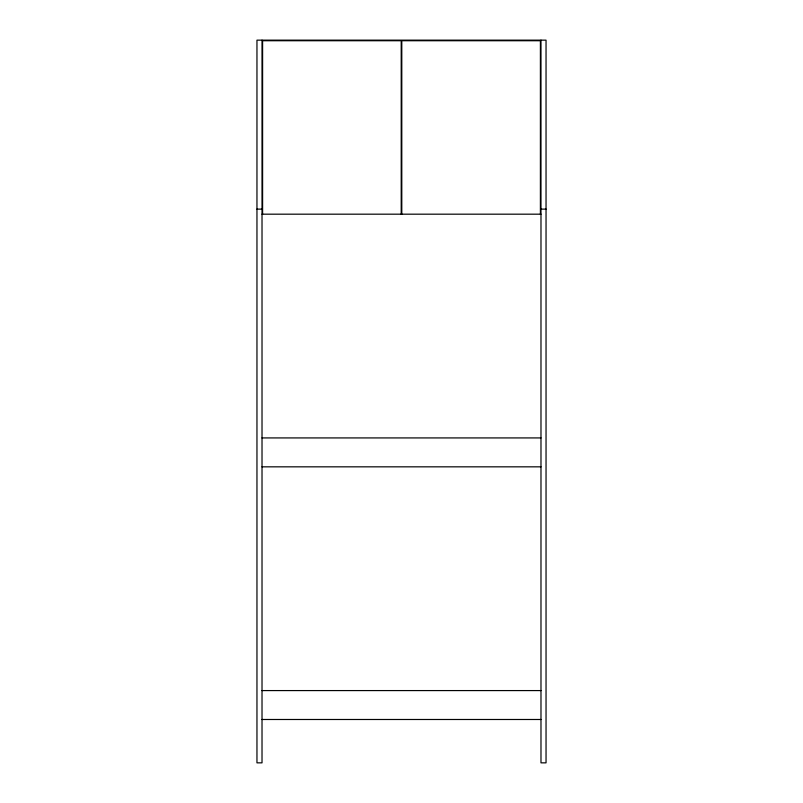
<?xml version="1.0" encoding="UTF-8"?>
<svg xmlns="http://www.w3.org/2000/svg" width="803" height="803" viewBox="0 0 803 803"><rect width="100%" height="100%" fill="white"/><g stroke="black" fill="none" stroke-linecap="round" stroke-linejoin="round"><path stroke-width="1.2" d="M256.96 209.121L262.019 209.121M540.981 209.121L546.04 209.121M262.019 214.18L540.981 214.18M262.019 437.926L540.981 437.926M262.019 466.834L540.981 466.834M262.019 690.58L540.981 690.58M262.019 719.488L540.981 719.488M540.981 40.15L540.981 762.85L546.04 762.85L546.04 40.15L256.96 40.15L256.96 762.85L262.019 762.85L262.019 40.15M540.399 214.18L540.399 40.732L401.791 40.732L401.791 214.18M401.209 214.18L401.209 40.732L262.601 40.732L262.601 214.18"/></g></svg>
